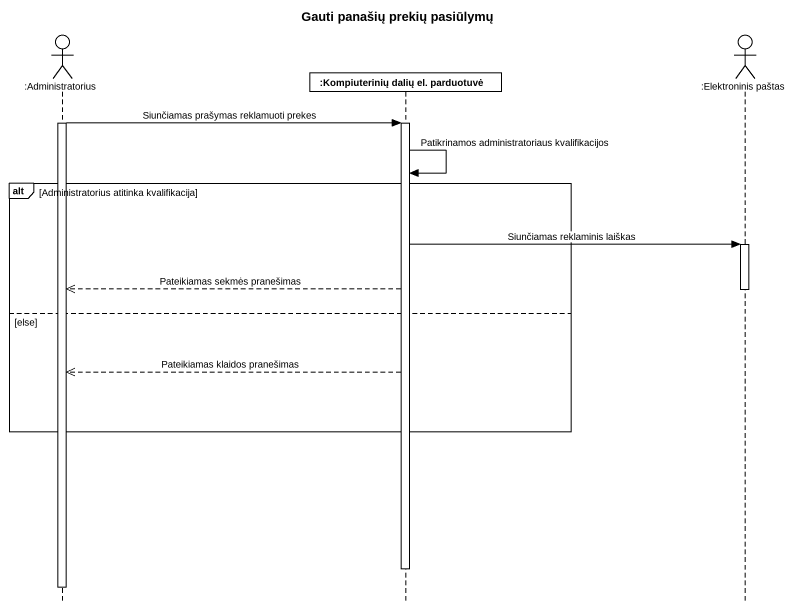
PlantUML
@startuml
title Gauti panašių prekių pasiūlymų
hide footbox
actor ":Administratorius" as Administratorius
participant ":Kompiuterinių dalių el. parduotuvė" as Kompiuterinių_dalių_el
actor ":Elektroninis paštas" as Elektroninis_paštas

activate Administratorius
Administratorius -> Kompiuterinių_dalių_el : Siunčiamas prašymas reklamuoti prekes
activate Kompiuterinių_dalių_el
Kompiuterinių_dalių_el -> Kompiuterinių_dalių_el : Patikrinamos administratoriaus kvalifikacijos
alt Administratorius atitinka kvalifikacija
  Kompiuterinių_dalių_el -> Elektroninis_paštas : Siunčiamas reklaminis laiškas
  activate Elektroninis_paštas
  Kompiuterinių_dalių_el -->> Administratorius : Pateikiamas sekmės pranešimas
  deactivate Elektroninis_paštas
else else
  Kompiuterinių_dalių_el -->> Administratorius : Pateikiamas klaidos pranešimas
end
deactivate Kompiuterinių_dalių_el
deactivate Administratorius
@enduml
